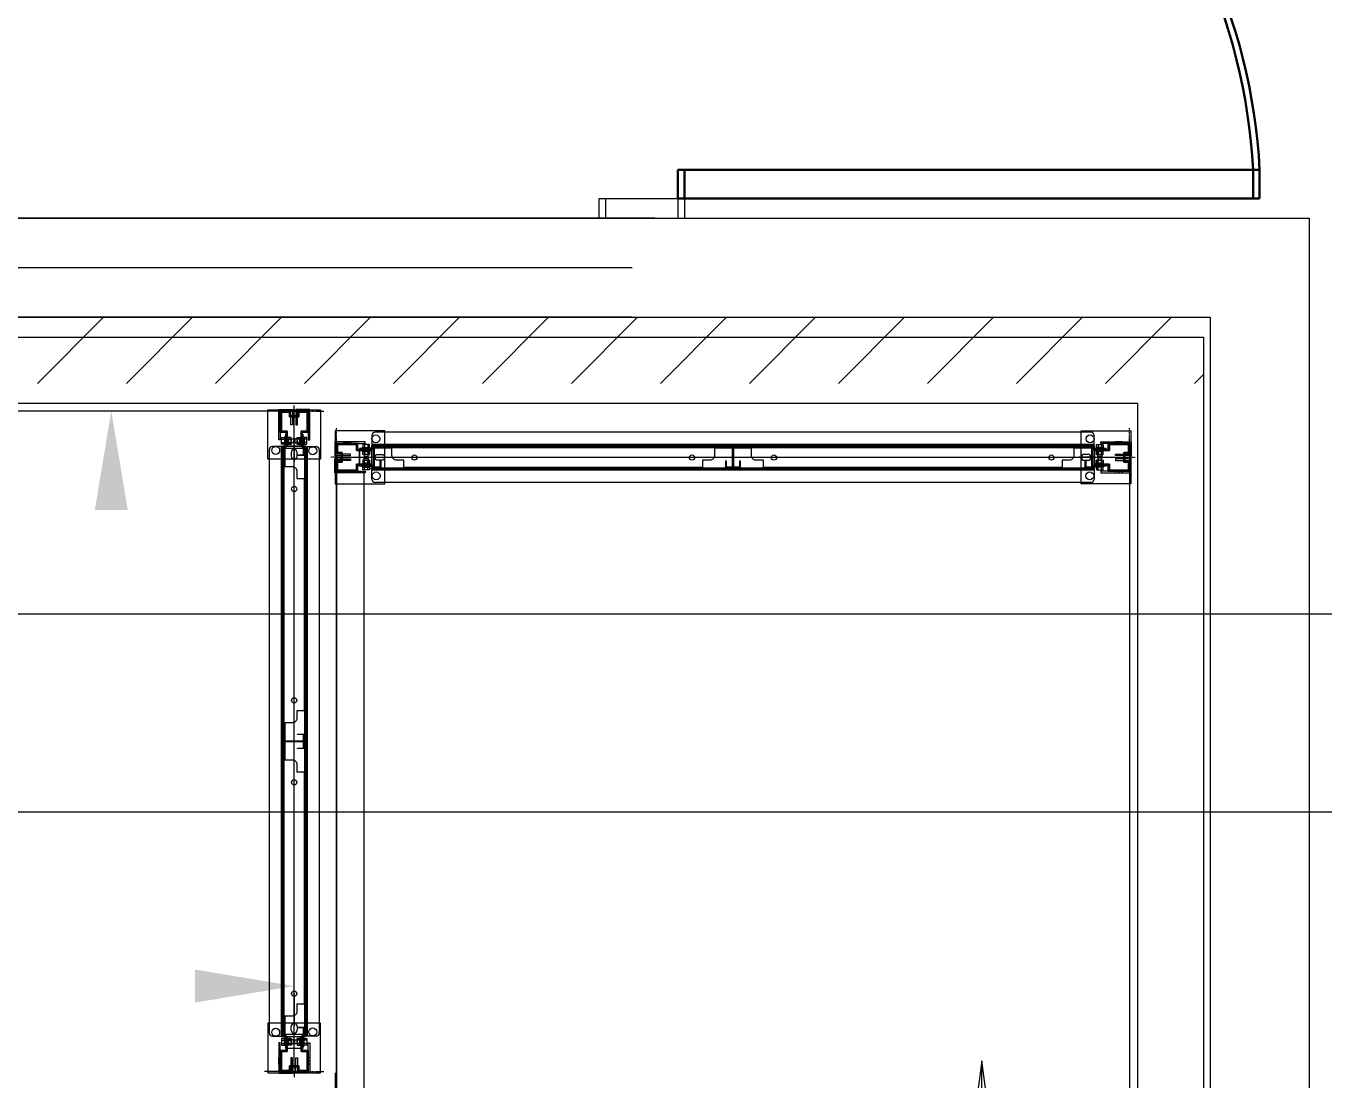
# Model space of a CAD drawing. Header units: millimetres. Extents: x 2191 to 43870, y 1353 to 35626.
# Drawn here: x 36480 to 38445, y 3671 to 5267 of the extents above; entities that cross this region are included whole.
import ezdxf

# ---------------------------------------------------------------- set-up
doc = ezdxf.new("R2010")
doc.units = ezdxf.units.MM
doc.linetypes.add('CENTER', pattern=[2, 1.25, -0.25, 0.25, -0.25])
doc.linetypes.add('HIDDEN', pattern=[0.375, 0.25, -0.125])
for name, color, linetype in [('01-中心柱CEN', 1, 'CENTER'), ('01-墨線', 4, 'Continuous'), ('01-標註', 252, 'Continuous'), ('01-特殊橫樑', 6, 'Continuous'), ('02-虛線', 2, 'HIDDEN'), ('03-掛片', 12, 'Continuous'), ('05-M40', 3, 'Continuous'), ('05-柱基板', 3, 'Continuous'), ('09-M6', 7, 'Continuous'), ('12-動線', 6, 'Continuous'), ('445黃封板', 30, 'Continuous'), ('543黃封板', 40, 'Continuous'), ('archi', 8, 'Continuous'), ('DOOR', 5, 'Continuous'), ('HATCH', 5, 'Continuous'), ('OPEN', 4, 'Continuous'), ('側補', 30, 'Continuous'), ('底U槽', 7, 'Continuous'), ('文字', 7, 'Continuous'), ('標的物', 1, 'Continuous'), ('標示', 3, 'Continuous')]:
    doc.layers.add(name, color=color, linetype=linetype)

# ---------------------------------------------------------------- blocks, each defined once
blk = doc.blocks.new('上中橫補-R1200-俯視')
for p, q in [((0, -12), (0, 12)), ((0, 12), (0, -12))]:
    blk.add_line(p, q)
at = {"layer": '02-虛線', "ltscale": 4}
for p, q in [((1111.5, 19.5), (18.5, 19.5)), ((1111.5, -19.5), (18.5, -19.5))]:
    blk.add_line(p, q, dxfattribs=at)
at = {"layer": '側補'}
for p, q in [((18.5, 33), (18.5, 13.2)), ((1106.5, 38), (23.5, 38)), ((1111.5, 13.2), (1111.5, 33)), ((18.5, 13.2), (0, 13.2)), ((0, 13.2), (0, 12)), ((18.5, 13.2), (0, 13.2)), ((0, 13.2), (0, 12)), ((0, 12), (19.7, 12)), ((0, 12), (19.7, 12)), ((18.5, 19.5), (18.5, 13.2)), ((19.7, 12), (19.7, 18.3)), ((19.7, 18.3), (1110.3, 18.3)), ((19.7, 12), (19.7, 18.3)), ((19.7, 18.3), (1110.3, 18.3)), ((1110.3, 18), (1110.3, 12)), ((1110.3, 18), (1110.3, 12)), ((1110.3, 12), (1130, 12)), ((1110.3, 12), (1130, 12)), ((1111.5, 13.2), (1111.5, 19.2)), ((1130, 13.2), (1111.5, 13.2)), ((1130, 13.2), (1111.5, 13.2)), ((1130, 12), (1130, 13.2)), ((1130, 12), (1130, 13.2)), ((0, -13.2), (0, -12)), ((0, -12), (19.7, -12)), ((0, -13.2), (0, -12)), ((0, -12), (19.7, -12)), ((18.5, -13.2), (0, -13.2)), ((18.5, -13.2), (0, -13.2)), ((18.5, -19.5), (18.5, -13.2)), ((18.5, -33), (18.5, -13.2)), ((19.7, -12), (19.7, -18.3)), ((19.7, -12), (19.7, -18.3)), ((19.7, -18.3), (1110.3, -18.3)), ((19.7, -18.3), (1110.3, -18.3)), ((1110.3, -18), (1110.3, -12)), ((1110.3, -12), (1130, -12)), ((1110.3, -18), (1110.3, -12)), ((1110.3, -12), (1130, -12)), ((1130, -13.2), (1111.5, -13.2)), ((1111.5, -13.2), (1111.5, -19.2)), ((1130, -13.2), (1111.5, -13.2)), ((1111.5, -13.2), (1111.5, -33)), ((1130, -12), (1130, -13.2)), ((1130, -12), (1130, -13.2)), ((1106.5, -38), (23.5, -38))]:
    blk.add_line(p, q, dxfattribs=at)
at = {"layer": '側補', "lineweight": -3}
for p, q in [((1123.5, 13.2), (1116.5, 13.2)), ((1116.5, 13.2), (1116.5, 12)), ((1120, 13.2), (1116.5, 13.2)), ((1116.5, 13.2), (1116.5, 12)), ((1116.5, 12), (1123.5, 12)), ((1116.5, 12), (1120, 12)), ((1120, 12), (1120, 13.2)), ((1123.5, 12), (1123.5, 13.2)), ((1116.5, -13.2), (1116.5, -12)), ((1116.5, -12), (1123.5, -12)), ((1116.5, -13.2), (1116.5, -12)), ((1116.5, -12), (1120, -12)), ((1123.5, -13.2), (1116.5, -13.2)), ((1120, -13.2), (1116.5, -13.2)), ((1120, -12), (1120, -13.2)), ((1123.5, -12), (1123.5, -13.2))]:
    blk.add_line(p, q, dxfattribs=at)
for points in [[(6.5, 13.2), (13.5, 13.2), (13.5, 12), (6.5, 12)], [(10, 13.2), (13.5, 13.2), (13.5, 12), (10, 12)], [(6.5, -13.2), (13.5, -13.2), (13.5, -12), (6.5, -12)], [(10, -13.2), (13.5, -13.2), (13.5, -12), (10, -12)]]:
    blk.add_lwpolyline(points, close=True, dxfattribs=at)
at = {"layer": '側補'}
for centre, start, end in [((23.5, 33), 90, 180), ((1106.5, 33), 0, 90), ((23.5, -33), 180, 270), ((1106.5, -33), 270, 0)]:
    blk.add_arc(centre, 5, start, end, dxfattribs=at)
blk = doc.blocks.new('側面-底U槽-L1200適用-俯視')
at = {"layer": '底U槽'}
for points in [[(0, 17.5), (0, 15.9), (1094, 15.9), (1094, 17.5)], [(0, 17.5), (0, -17.5), (1094, -17.5), (1094, 17.5)], [(0, -17.5), (0, -15.9), (1094, -15.9), (1094, -17.5)]]:
    blk.add_lwpolyline(points, close=True, dxfattribs=at)
for points in [[(9.5, 4.5), (15.5, 4.5, -0.414214), (20, 0), (20, 0, -0.414214), (15.5, -4.5), (9.5, -4.5, -0.414214), (5, 0), (5, 0, -0.414214)], [(1084.5, 4.5), (1078.5, 4.5, 0.414214), (1074, 0), (1074, 0, 0.414214), (1078.5, -4.5), (1084.5, -4.5, 0.414214), (1089, 0), (1089, 0, 0.414214)]]:
    blk.add_lwpolyline(points, format="xyb", close=True, dxfattribs=at)
blk = doc.blocks.new('544-黃封版-俯視')
at = {"layer": '543黃封板'}
blk.add_lwpolyline([(0, 14.2), (0, 15), (544, 15), (544, -15), (533, -15), (533, -5), (533.8, -5), (533.8, -14.2), (543.2, -14.2), (543.2, 14.2), (516, 14.2), (516, 3, -0.414214), (509, -4), (498, -4), (498, -15), (46, -15), (46, -4), (35, -4, -0.414214), (28, 3), (28, 14.2), (0.8, 14.2), (0.8, -14.2), (10.2, -14.2), (10.2, -5), (11, -5), (11, -15), (0, -15), (0, 15), (0.8, 15)], format="xyb", dxfattribs=at)
for centre in [(62, 0), (482, 0)]:
    blk.add_circle(centre, 4, dxfattribs=at)
blk = doc.blocks.new('側封-1200P-俯視-黃烤漆')
for p in [(0, 0), (544, 0)]:
    blk.add_blockref('544-黃封版-俯視', p)
blk = doc.blocks.new('上中橫補-R1000-俯視')
blk.add_line((0, -12), (0, 12))
at = {"layer": '02-虛線', "ltscale": 4}
for p, q in [((911.5, 19.5), (18.5, 19.5)), ((911.5, -19.5), (18.5, -19.5))]:
    blk.add_line(p, q, dxfattribs=at)
at = {"layer": '側補'}
for p, q in [((18.5, 33), (18.5, 13.2)), ((906.5, 38), (23.5, 38)), ((911.5, 13.2), (911.5, 33)), ((18.5, 13.2), (0, 13.2)), ((0, 13.2), (0, 12)), ((18.5, 13.2), (0, 13.2)), ((0, 13.2), (0, 12)), ((0, 12), (19.7, 12)), ((0, 12), (19.7, 12)), ((18.5, 19.5), (18.5, 13.2)), ((19.7, 12), (19.7, 18.3)), ((19.7, 18.3), (910.3, 18.3)), ((19.7, 12), (19.7, 18.3)), ((19.7, 18.3), (910.3, 18.3)), ((910.3, 18), (910.3, 12)), ((910.3, 18), (910.3, 12)), ((910.3, 12), (930, 12)), ((910.3, 12), (930, 12)), ((911.5, 13.2), (911.5, 19.2)), ((930, 13.2), (911.5, 13.2)), ((930, 13.2), (911.5, 13.2)), ((930, 12), (930, 13.2)), ((930, 12), (930, 13.2)), ((0, -13.2), (0, -12)), ((0, -12), (19.7, -12)), ((0, -13.2), (0, -12)), ((0, -12), (19.7, -12)), ((18.5, -13.2), (0, -13.2)), ((18.5, -13.2), (0, -13.2)), ((18.5, -19.5), (18.5, -13.2)), ((18.5, -33), (18.5, -13.2)), ((19.7, -12), (19.7, -18.3)), ((19.7, -12), (19.7, -18.3)), ((19.7, -18.3), (910.3, -18.3)), ((19.7, -18.3), (910.3, -18.3)), ((910.3, -18), (910.3, -12)), ((910.3, -12), (930, -12)), ((910.3, -18), (910.3, -12)), ((910.3, -12), (930, -12)), ((930, -13.2), (911.5, -13.2)), ((911.5, -13.2), (911.5, -19.2)), ((930, -13.2), (911.5, -13.2)), ((911.5, -13.2), (911.5, -33)), ((930, -12), (930, -13.2)), ((930, -12), (930, -13.2)), ((906.5, -38), (23.5, -38))]:
    blk.add_line(p, q, dxfattribs=at)
at = {"layer": '側補', "lineweight": -3}
for p, q in [((923.5, 13.2), (916.5, 13.2)), ((916.5, 13.2), (916.5, 12)), ((920, 13.2), (916.5, 13.2)), ((916.5, 13.2), (916.5, 12)), ((916.5, 12), (923.5, 12)), ((916.5, 12), (920, 12)), ((920, 12), (920, 13.2)), ((923.5, 12), (923.5, 13.2)), ((916.5, -13.2), (916.5, -12)), ((916.5, -12), (923.5, -12)), ((916.5, -13.2), (916.5, -12)), ((916.5, -12), (920, -12)), ((923.5, -13.2), (916.5, -13.2)), ((920, -13.2), (916.5, -13.2)), ((920, -12), (920, -13.2)), ((923.5, -12), (923.5, -13.2))]:
    blk.add_line(p, q, dxfattribs=at)
for points in [[(6.5, 13.2), (13.5, 13.2), (13.5, 12), (6.5, 12)], [(10, 13.2), (13.5, 13.2), (13.5, 12), (10, 12)], [(6.5, -13.2), (13.5, -13.2), (13.5, -12), (6.5, -12)], [(10, -13.2), (13.5, -13.2), (13.5, -12), (10, -12)]]:
    blk.add_lwpolyline(points, close=True, dxfattribs=at)
at = {"layer": '側補'}
for centre, start, end in [((23.5, 33), 90, 180), ((906.5, 33), 0, 90), ((23.5, -33), 180, 270), ((906.5, -33), 270, 0)]:
    blk.add_arc(centre, 5, start, end, dxfattribs=at)
blk = doc.blocks.new('側面-底U槽-L1000適用-俯視')
at = {"layer": '底U槽'}
for p, q in [((-15.9, 894), (-17.5, 894)), ((-17.5, 894), (-17.5, 0)), ((17.5, 894), (-17.5, 894)), ((-17.5, 894), (-17.5, 0)), ((-15.9, 0), (-15.9, 894)), ((-4.5, 884.5), (-4.5, 878.5)), ((0, 889), (0, 889)), ((4.5, 878.5), (4.5, 884.5)), ((15.9, 0), (15.9, 894)), ((15.9, 894), (17.5, 894)), ((17.5, 894), (17.5, 0)), ((17.5, 0), (17.5, 894)), ((0, 874), (0, 874)), ((0, 20), (0, 20)), ((-17.5, 0), (-15.9, 0)), ((-17.5, 0), (17.5, 0)), ((-4.5, 9.5), (-4.5, 15.5)), ((0, 5), (0, 5)), ((4.5, 15.5), (4.5, 9.5)), ((17.5, 0), (15.9, 0))]:
    blk.add_line(p, q, dxfattribs=at)
for centre, start, end in [((0, 884.5), 90, 180), ((0, 884.5), 0, 90), ((0, 878.5), 180, 270), ((0, 878.5), 270, 0), ((0, 15.5), 90, 180), ((0, 15.5), 0, 90), ((0, 9.5), 180, 270), ((0, 9.5), 270, 0)]:
    blk.add_arc(centre, 4.5, start, end, dxfattribs=at)
blk = doc.blocks.new('444-黃封版-俯視')
at = {"layer": '445黃封板'}
blk.add_lwpolyline([(0, 14.2), (0, 15), (444, 15), (444, -15), (433, -15), (433, -5), (433.8, -5), (433.8, -14.2), (443.2, -14.2), (443.2, 14.2), (416, 14.2), (416, 3, -0.414214), (409, -4), (398, -4), (398, -15), (46, -15), (46, -4), (35, -4, -0.414214), (28, 3), (28, 14.2), (0.8, 14.2), (0.8, -14.2), (10.2, -14.2), (10.2, -5), (11, -5), (11, -15), (0, -15), (0, 15), (0.8, 15)], format="xyb", dxfattribs=at)
for centre in [(62, 0), (382, 0)]:
    blk.add_circle(centre, 4, dxfattribs=at)
blk = doc.blocks.new('側封-1000P-俯視')
for p in [(0, 0), (444, 0)]:
    blk.add_blockref('444-黃封版-俯視', p)

msp = doc.modelspace()

# ---------------------------------------------------------------- linework, layer by layer
at = {"lineweight": 50, "extrusion": (1.22461e-16, 1.12662e-24, -1)}
for p, q in [((37466.92962, 5049.05532, 3000), (38337.17755, 5049.05533, 3000)), ((37466.92962, 5005.54293, 3000), (37466.92962, 5049.05532, 3000)), ((37476.92962, 5049.05532, 3000), (38347.17755, 5049.05533, 3000)), ((37476.92962, 5005.54293, 3000), (37476.92962, 5049.05532, 3000)), ((38337.17755, 5049.05533, 3000), (38337.17755, 5005.54293, 3000)), ((38347.17755, 5049.05533, 3000), (38347.17755, 5005.54293, 3000)), ((38337.17755, 5005.54293, 3000), (37466.92962, 5005.54293, 3000)), ((38347.17755, 5005.54293, 3000), (37476.92962, 5005.54293, 3000))]:
    msp.add_line(p, q, dxfattribs=at)
for p, q in [((15441.38937, 4378.69297), (39363.6462, 4376.69297)), ((15441.38937, 4078.69297), (39663.6462, 4076.69297))]:
    msp.add_line(p, q)
at = {"color": 0, "lineweight": 50, "extrusion": (1.22461e-16, 1.12662e-24, -1)}
for centre in [(-37466.13972, 5003.56639, -3000), (-37476.13972, 5003.56639, -3000)]:
    msp.add_arc(centre, 872.22483, 90.05188721, 177.01051031, dxfattribs=at)
at = {"layer": '01-中心柱CEN'}
for p, q in [((36865.17754, 4683.79086, 3000), (36841.38937, 4683.79086, 3000)), ((36880.67754, 4683.79086, 3000), (36891.67754, 4683.79086, 3000)), ((36886.17754, 4683.79086, 3000), (36886.17754, 4692.33288, 3000)), ((36907.17754, 4683.79086, 3000), (36930.96572, 4683.79086, 3000)), ((36950.17754, 4634.79086, 3000), (36950.17754, 4658.57904, 3000)), ((38150.17754, 4634.79086, 3000), (38150.17754, 4658.57904, 3000)), ((36875.77754, 4630.79086, 3000), (36896.57754, 4630.79086, 3000)), ((36886.17754, 4630.79086, 3000), (36886.17754, 4607.0495, 3000)), ((36950.17754, 4619.29086, 3000), (36950.17754, 4608.29086, 3000)), ((37003.17754, 4624.19086, 3000), (37003.17754, 4603.39086, 3000)), ((38097.17754, 4624.19086, 3000), (38097.17754, 4603.39086, 3000)), ((38150.17754, 4619.29086, 3000), (38150.17754, 4608.29086, 3000)), ((36950.17754, 4613.79086, 3000), (36941.63552, 4613.79086, 3000)), ((37003.17754, 4613.79086, 3000), (37026.91891, 4613.79086, 3000)), ((38097.17754, 4613.79086, 3000), (38073.43618, 4613.79086, 3000)), ((38150.17754, 4613.79086, 3000), (38158.71956, 4613.79086, 3000)), ((36950.17754, 4592.79086, 3000), (36950.17754, 4569.00268, 3000)), ((38150.17754, 4592.79086, 3000), (38150.17754, 4569.00268, 3000)), ((36886.17754, 3736.79086, 3000), (36886.17754, 3760.53222, 3000)), ((36875.77754, 3736.79086, 3000), (36896.57754, 3736.79086, 3000)), ((36865.17754, 3683.79086, 3000), (36841.38937, 3683.79086, 3000)), ((36880.67754, 3683.79086, 3000), (36891.67754, 3683.79086, 3000)), ((36886.17754, 3683.79086, 3000), (36886.17754, 3675.24884, 3000)), ((36907.17754, 3683.79086, 3000), (36930.96572, 3683.79086, 3000))]:
    msp.add_line(p, q, dxfattribs=at)
at = {"layer": '01-墨線'}
msp.add_line((36948.17754, 3681.79086, 3000), (36948.17754, 1352.8079, 3000), dxfattribs=at)
at = {"layer": '01-標註'}
for p, q in [((36728.95201, 4683.79086, 3000), (36549.33712, 4683.79086, 3000)), ((36886.17754, 3802.06048, 3000), (36886.17754, 3753.21781, 3000))]:
    msp.add_line(p, q, dxfattribs=at)
at = {"layer": '01-標註', "lineweight": 50}
for points in [[(36584.33712, 4533.79086, 3000), (36634.33712, 4533.79086, 3000), (36609.33712, 4683.79086, 3000)], [(36736.17754, 3838.21781, 3000), (36736.17754, 3788.21781, 3000), (36886.17754, 3813.21781, 3000)]]:
    msp.add_solid(points, dxfattribs=at)
at = {"layer": '01-特殊橫樑'}
for p, q in [((36992.17754, 4590.29086, 3000), (36950.17754, 4590.29086, 3000)), ((36950.17754, 4590.29086, 3000), (36950.17754, 3645.29086, 3000)), ((36992.17754, 3645.29086, 3000), (36992.17754, 4590.29086, 3000))]:
    msp.add_line(p, q, dxfattribs=at)
at = {"layer": '03-掛片'}
for p, q in [((36865.17754, 4672.76892, 3000), (36862.67754, 4672.76892, 3000)), ((36865.17754, 4667.79086, 3000), (36862.67754, 4667.79086, 3000)), ((36865.17754, 4662.81281, 3000), (36862.67754, 4662.81281, 3000)), ((36907.17754, 4672.76892, 3000), (36909.67754, 4672.76892, 3000)), ((36907.17754, 4667.79086, 3000), (36909.67754, 4667.79086, 3000)), ((36907.17754, 4662.81281, 3000), (36909.67754, 4662.81281, 3000)), ((36961.19949, 4634.79086, 3000), (36961.19949, 4637.29086, 3000)), ((36966.17754, 4634.79086, 3000), (36966.17754, 4637.29086, 3000)), ((36971.1556, 4634.79086, 3000), (36971.1556, 4637.29086, 3000)), ((38129.19949, 4634.79086, 3000), (38129.19949, 4637.29086, 3000)), ((38134.17754, 4634.79086, 3000), (38134.17754, 4637.29086, 3000)), ((38139.1556, 4634.79086, 3000), (38139.1556, 4637.29086, 3000)), ((36961.19949, 4592.79086, 3000), (36961.19949, 4590.29086, 3000)), ((36966.17754, 4592.79086, 3000), (36966.17754, 4590.29086, 3000)), ((36971.1556, 4592.79086, 3000), (36971.1556, 4590.29086, 3000)), ((38129.19949, 4592.79086, 3000), (38129.19949, 4590.29086, 3000)), ((38134.17754, 4592.79086, 3000), (38134.17754, 4590.29086, 3000)), ((38139.1556, 4592.79086, 3000), (38139.1556, 4590.29086, 3000)), ((36865.17754, 3704.76892, 3000), (36862.67754, 3704.76892, 3000)), ((36865.17754, 3699.79086, 3000), (36862.67754, 3699.79086, 3000)), ((36865.17754, 3694.81281, 3000), (36862.67754, 3694.81281, 3000)), ((36907.17754, 3704.76892, 3000), (36909.67754, 3704.76892, 3000)), ((36907.17754, 3699.79086, 3000), (36909.67754, 3699.79086, 3000)), ((36907.17754, 3694.81281, 3000), (36909.67754, 3694.81281, 3000))]:
    msp.add_line(p, q, dxfattribs=at)
at = {"layer": '03-掛片', "elevation": 3000}
for points in [[(36881.17754, 4686.29086), (36883.67754, 4686.29086), (36883.67754, 4662.79086), (36881.17754, 4662.79086), (36881.17754, 4683.79086), (36865.17754, 4683.79086), (36865.17754, 4640.29086), (36862.67754, 4640.29086), (36862.67754, 4686.29086), (36882.17754, 4686.29086)], [(36891.17754, 4686.29086), (36888.67754, 4686.29086), (36888.67754, 4662.79086), (36891.17754, 4662.79086), (36891.17754, 4683.79086), (36907.17754, 4683.79086), (36907.17754, 4640.29086), (36909.67754, 4640.29086), (36909.67754, 4686.29086), (36890.17754, 4686.29086)], [(36947.67754, 4618.79086), (36947.67754, 4616.29086), (36971.17754, 4616.29086), (36971.17754, 4618.79086), (36950.17754, 4618.79086), (36950.17754, 4634.79086), (36993.67754, 4634.79086), (36993.67754, 4637.29086), (36947.67754, 4637.29086), (36947.67754, 4617.79086)], [(38152.67754, 4618.79086), (38152.67754, 4616.29086), (38129.17754, 4616.29086), (38129.17754, 4618.79086), (38150.17754, 4618.79086), (38150.17754, 4634.79086), (38106.67754, 4634.79086), (38106.67754, 4637.29086), (38152.67754, 4637.29086), (38152.67754, 4617.79086)], [(36947.67754, 4608.79086), (36947.67754, 4611.29086), (36971.17754, 4611.29086), (36971.17754, 4608.79086), (36950.17754, 4608.79086), (36950.17754, 4592.79086), (36993.67754, 4592.79086), (36993.67754, 4590.29086), (36947.67754, 4590.29086), (36947.67754, 4609.79086)], [(38152.67754, 4608.79086), (38152.67754, 4611.29086), (38129.17754, 4611.29086), (38129.17754, 4608.79086), (38150.17754, 4608.79086), (38150.17754, 4592.79086), (38106.67754, 4592.79086), (38106.67754, 4590.29086), (38152.67754, 4590.29086), (38152.67754, 4609.79086)], [(36881.17754, 3681.29086), (36883.67754, 3681.29086), (36883.67754, 3704.79086), (36881.17754, 3704.79086), (36881.17754, 3683.79086), (36865.17754, 3683.79086), (36865.17754, 3727.29086), (36862.67754, 3727.29086), (36862.67754, 3681.29086), (36882.17754, 3681.29086)], [(36891.17754, 3681.29086), (36888.67754, 3681.29086), (36888.67754, 3704.79086), (36891.17754, 3704.79086), (36891.17754, 3683.79086), (36907.17754, 3683.79086), (36907.17754, 3727.29086), (36909.67754, 3727.29086), (36909.67754, 3681.29086), (36890.17754, 3681.29086)]]:
    msp.add_lwpolyline(points, dxfattribs=at)
at = {"layer": '03-掛片', "lineweight": -3, "elevation": 3000}
for points in [[(36862.67754, 4672.76892), (36862.67754, 4662.81281), (36865.17754, 4662.81281), (36865.17754, 4672.76892)], [(36862.67754, 4667.79086), (36862.67754, 4662.81281), (36865.17754, 4662.81281), (36865.17754, 4667.79086)], [(36907.17754, 4672.76892), (36907.17754, 4662.81281), (36909.67754, 4662.81281), (36909.67754, 4672.76892)], [(36907.17754, 4667.79086), (36907.17754, 4662.81281), (36909.67754, 4662.81281), (36909.67754, 4667.79086)], [(36961.19949, 4637.29086), (36971.1556, 4637.29086), (36971.1556, 4634.79086), (36961.19949, 4634.79086)], [(36966.17754, 4637.29086), (36971.1556, 4637.29086), (36971.1556, 4634.79086), (36966.17754, 4634.79086)], [(38139.1556, 4637.29086), (38129.19949, 4637.29086), (38129.19949, 4634.79086), (38139.1556, 4634.79086)], [(38134.17754, 4637.29086), (38129.19949, 4637.29086), (38129.19949, 4634.79086), (38134.17754, 4634.79086)], [(36961.19949, 4592.79086), (36971.1556, 4592.79086), (36971.1556, 4590.29086), (36961.19949, 4590.29086)], [(36966.17754, 4592.79086), (36971.1556, 4592.79086), (36971.1556, 4590.29086), (36966.17754, 4590.29086)], [(38134.17754, 4592.79086), (38129.19949, 4592.79086), (38129.19949, 4590.29086), (38134.17754, 4590.29086)], [(38139.1556, 4592.79086), (38129.19949, 4592.79086), (38129.19949, 4590.29086), (38139.1556, 4590.29086)], [(36862.67754, 3694.81281), (36862.67754, 3704.76892), (36865.17754, 3704.76892), (36865.17754, 3694.81281)], [(36862.67754, 3699.79086), (36862.67754, 3704.76892), (36865.17754, 3704.76892), (36865.17754, 3699.79086)], [(36907.17754, 3699.79086), (36907.17754, 3704.76892), (36909.67754, 3704.76892), (36909.67754, 3699.79086)], [(36907.17754, 3694.81281), (36907.17754, 3704.76892), (36909.67754, 3704.76892), (36909.67754, 3694.81281)]]:
    msp.add_lwpolyline(points, close=True, dxfattribs=at)
at = {"layer": '05-M40'}
for p, q in [((36891.67754, 4676.79086, 3000), (36891.67754, 4675.19086, 3000)), ((36866.77754, 4671.04086, 3000), (36865.17754, 4671.04086, 3000)), ((36866.77754, 4667.79086, 3000), (36865.17754, 4667.79086, 3000)), ((36866.77754, 4664.54086, 3000), (36865.17754, 4664.54086, 3000)), ((36874.17754, 4642.29088, 3000), (36875.77754, 4642.29088, 3000)), ((36874.17754, 4638.79088, 3000), (36875.77754, 4638.79088, 3000)), ((36896.57754, 4642.29088, 3000), (36898.17754, 4642.29088, 3000)), ((36896.57754, 4638.79088, 3000), (36898.17754, 4638.79088, 3000)), ((36874.17754, 4635.29088, 3000), (36875.77754, 4635.29088, 3000)), ((36896.57754, 4635.29088, 3000), (36898.17754, 4635.29088, 3000)), ((36962.92754, 4633.19086, 3000), (36962.92754, 4634.79086, 3000)), ((36966.17754, 4633.19086, 3000), (36966.17754, 4634.79086, 3000)), ((36969.42754, 4633.19086, 3000), (36969.42754, 4634.79086, 3000)), ((36991.67752, 4625.79086, 3000), (36991.67752, 4624.19086, 3000)), ((36995.17752, 4625.79086, 3000), (36995.17752, 4624.19086, 3000)), ((36998.67752, 4625.79086, 3000), (36998.67752, 4624.19086, 3000)), ((38101.67756, 4625.79086, 3000), (38101.67756, 4624.19086, 3000)), ((38105.17756, 4625.79086, 3000), (38105.17756, 4624.19086, 3000)), ((38108.67756, 4625.79086, 3000), (38108.67756, 4624.19086, 3000)), ((38130.92754, 4633.19086, 3000), (38130.92754, 4634.79086, 3000)), ((38134.17754, 4633.19086, 3000), (38134.17754, 4634.79086, 3000)), ((38137.42754, 4633.19086, 3000), (38137.42754, 4634.79086, 3000)), ((36957.17754, 4608.29086, 3000), (36958.77754, 4608.29086, 3000)), ((36991.67752, 4603.39086, 3000), (36991.67752, 4601.79086, 3000)), ((36995.17752, 4603.39086, 3000), (36995.17752, 4601.79086, 3000)), ((36998.67752, 4603.39086, 3000), (36998.67752, 4601.79086, 3000)), ((38101.67756, 4603.39086, 3000), (38101.67756, 4601.79086, 3000)), ((38105.17756, 4603.39086, 3000), (38105.17756, 4601.79086, 3000)), ((38108.67756, 4603.39086, 3000), (38108.67756, 4601.79086, 3000)), ((38143.17754, 4608.29086, 3000), (38141.57754, 4608.29086, 3000)), ((36874.17754, 3732.29084, 3000), (36875.77754, 3732.29084, 3000)), ((36874.17754, 3728.79084, 3000), (36875.77754, 3728.79084, 3000)), ((36874.17754, 3725.29084, 3000), (36875.77754, 3725.29084, 3000)), ((36896.57754, 3732.29084, 3000), (36898.17754, 3732.29084, 3000)), ((36896.57754, 3728.79084, 3000), (36898.17754, 3728.79084, 3000)), ((36896.57754, 3725.29084, 3000), (36898.17754, 3725.29084, 3000)), ((36866.77754, 3703.04086, 3000), (36865.17754, 3703.04086, 3000)), ((36866.77754, 3699.79086, 3000), (36865.17754, 3699.79086, 3000)), ((36866.77754, 3696.54086, 3000), (36865.17754, 3696.54086, 3000)), ((36891.67754, 3690.79086, 3000), (36891.67754, 3692.39086, 3000))]:
    msp.add_line(p, q, dxfattribs=at)
at = {"layer": '05-M40', "elevation": 3000}
for points in [[(36874.17754, 4653.39086), (36875.77754, 4653.39086), (36875.77754, 4630.79086), (36874.17754, 4630.79086), (36874.17754, 4651.79086), (36865.17754, 4651.79086), (36865.17754, 4683.79086), (36880.67754, 4683.79086), (36880.67754, 4676.79086), (36891.67754, 4676.79086), (36891.67754, 4683.79086), (36907.17754, 4683.79086), (36907.17754, 4651.79086), (36898.17754, 4651.79086), (36898.17754, 4630.79086), (36896.57754, 4630.79086), (36896.57754, 4653.39086), (36905.57754, 4653.39086), (36905.57754, 4682.19086), (36893.27754, 4682.19086), (36893.27754, 4675.19086), (36879.07754, 4675.19086), (36879.07754, 4682.19086), (36866.77754, 4682.19086), (36866.77754, 4653.39086), (36875.77754, 4653.39086), (36875.77754, 4651.79086)], [(36898.17754, 4653.39086), (36896.57754, 4653.39086), (36896.57754, 4630.79086), (36898.17754, 4630.79086), (36898.17754, 4651.79086), (36907.17754, 4651.79086), (36907.17754, 4683.79086), (36891.67754, 4683.79086), (36891.67754, 4676.79086), (36880.67754, 4676.79086), (36880.67754, 4683.79086), (36865.17754, 4683.79086), (36865.17754, 4651.79086), (36874.17754, 4651.79086), (36874.17754, 4630.79086), (36875.77754, 4630.79086), (36875.77754, 4653.39086), (36866.77754, 4653.39086), (36866.77754, 4682.19086), (36879.07754, 4682.19086), (36879.07754, 4675.19086), (36893.27754, 4675.19086), (36893.27754, 4682.19086), (36905.57754, 4682.19086), (36905.57754, 4653.39086), (36896.57754, 4653.39086), (36896.57754, 4651.79086)], [(36980.57754, 4625.79086), (36980.57754, 4624.19086), (37003.17754, 4624.19086), (37003.17754, 4625.79086), (36982.17754, 4625.79086), (36982.17754, 4634.79086), (36950.17754, 4634.79086), (36950.17754, 4619.29086), (36957.17754, 4619.29086), (36957.17754, 4608.29086), (36950.17754, 4608.29086), (36950.17754, 4592.79086), (36982.17754, 4592.79086), (36982.17754, 4601.79086), (37003.17754, 4601.79086), (37003.17754, 4603.39086), (36980.57754, 4603.39086), (36980.57754, 4594.39086), (36951.77754, 4594.39086), (36951.77754, 4606.69086), (36958.77754, 4606.69086), (36958.77754, 4620.89086), (36951.77754, 4620.89086), (36951.77754, 4633.19086), (36980.57754, 4633.19086), (36980.57754, 4624.19086), (36982.17754, 4624.19086)], [(36980.57754, 4601.79086), (36980.57754, 4603.39086), (37003.17754, 4603.39086), (37003.17754, 4601.79086), (36982.17754, 4601.79086), (36982.17754, 4592.79086), (36950.17754, 4592.79086), (36950.17754, 4608.29086), (36957.17754, 4608.29086), (36957.17754, 4619.29086), (36950.17754, 4619.29086), (36950.17754, 4634.79086), (36982.17754, 4634.79086), (36982.17754, 4625.79086), (37003.17754, 4625.79086), (37003.17754, 4624.19086), (36980.57754, 4624.19086), (36980.57754, 4633.19086), (36951.77754, 4633.19086), (36951.77754, 4620.89086), (36958.77754, 4620.89086), (36958.77754, 4606.69086), (36951.77754, 4606.69086), (36951.77754, 4594.39086), (36980.57754, 4594.39086), (36980.57754, 4603.39086), (36982.17754, 4603.39086)], [(38119.77754, 4625.79086), (38119.77754, 4624.19086), (38097.17754, 4624.19086), (38097.17754, 4625.79086), (38118.17754, 4625.79086), (38118.17754, 4634.79086), (38150.17754, 4634.79086), (38150.17754, 4619.29086), (38143.17754, 4619.29086), (38143.17754, 4608.29086), (38150.17754, 4608.29086), (38150.17754, 4592.79086), (38118.17754, 4592.79086), (38118.17754, 4601.79086), (38097.17754, 4601.79086), (38097.17754, 4603.39086), (38119.77754, 4603.39086), (38119.77754, 4594.39086), (38148.57754, 4594.39086), (38148.57754, 4606.69086), (38141.57754, 4606.69086), (38141.57754, 4620.89086), (38148.57754, 4620.89086), (38148.57754, 4633.19086), (38119.77754, 4633.19086), (38119.77754, 4624.19086), (38118.17754, 4624.19086)], [(38119.77754, 4601.79086), (38119.77754, 4603.39086), (38097.17754, 4603.39086), (38097.17754, 4601.79086), (38118.17754, 4601.79086), (38118.17754, 4592.79086), (38150.17754, 4592.79086), (38150.17754, 4608.29086), (38143.17754, 4608.29086), (38143.17754, 4619.29086), (38150.17754, 4619.29086), (38150.17754, 4634.79086), (38118.17754, 4634.79086), (38118.17754, 4625.79086), (38097.17754, 4625.79086), (38097.17754, 4624.19086), (38119.77754, 4624.19086), (38119.77754, 4633.19086), (38148.57754, 4633.19086), (38148.57754, 4620.89086), (38141.57754, 4620.89086), (38141.57754, 4606.69086), (38148.57754, 4606.69086), (38148.57754, 4594.39086), (38119.77754, 4594.39086), (38119.77754, 4603.39086), (38118.17754, 4603.39086)], [(36874.17754, 3714.19086), (36875.77754, 3714.19086), (36875.77754, 3736.79086), (36874.17754, 3736.79086), (36874.17754, 3715.79086), (36865.17754, 3715.79086), (36865.17754, 3683.79086), (36880.67754, 3683.79086), (36880.67754, 3690.79086), (36891.67754, 3690.79086), (36891.67754, 3683.79086), (36907.17754, 3683.79086), (36907.17754, 3715.79086), (36898.17754, 3715.79086), (36898.17754, 3736.79086), (36896.57754, 3736.79086), (36896.57754, 3714.19086), (36905.57754, 3714.19086), (36905.57754, 3685.39086), (36893.27754, 3685.39086), (36893.27754, 3692.39086), (36879.07754, 3692.39086), (36879.07754, 3685.39086), (36866.77754, 3685.39086), (36866.77754, 3714.19086), (36875.77754, 3714.19086), (36875.77754, 3715.79086)], [(36898.17754, 3714.19086), (36896.57754, 3714.19086), (36896.57754, 3736.79086), (36898.17754, 3736.79086), (36898.17754, 3715.79086), (36907.17754, 3715.79086), (36907.17754, 3683.79086), (36891.67754, 3683.79086), (36891.67754, 3690.79086), (36880.67754, 3690.79086), (36880.67754, 3683.79086), (36865.17754, 3683.79086), (36865.17754, 3715.79086), (36874.17754, 3715.79086), (36874.17754, 3736.79086), (36875.77754, 3736.79086), (36875.77754, 3714.19086), (36866.77754, 3714.19086), (36866.77754, 3685.39086), (36879.07754, 3685.39086), (36879.07754, 3692.39086), (36893.27754, 3692.39086), (36893.27754, 3685.39086), (36905.57754, 3685.39086), (36905.57754, 3714.19086), (36896.57754, 3714.19086), (36896.57754, 3715.79086)]]:
    msp.add_lwpolyline(points, dxfattribs=at)
at = {"layer": '05-M40', "lineweight": -3, "elevation": 3000}
for points in [[(36891.67754, 4676.79086), (36891.67754, 4675.19086), (36880.67754, 4675.19086), (36880.67754, 4676.79086)], [(36886.17754, 4675.19086), (36891.67754, 4675.19086), (36891.67754, 4676.79086), (36886.17754, 4676.79086)], [(36865.17754, 4671.04086), (36865.17754, 4664.54086), (36866.77754, 4664.54086), (36866.77754, 4671.04086)], [(36865.17754, 4667.79086), (36865.17754, 4664.54086), (36866.77754, 4664.54086), (36866.77754, 4667.79086)], [(36905.57754, 4671.04086), (36905.57754, 4664.54086), (36907.17754, 4664.54086), (36907.17754, 4671.04086)], [(36905.57754, 4667.79086), (36905.57754, 4664.54086), (36907.17754, 4664.54086), (36907.17754, 4667.79086)], [(36874.17754, 4642.29088), (36874.17754, 4635.29088), (36875.77754, 4635.29088), (36875.77754, 4642.29088)], [(36874.17754, 4638.79088), (36874.17754, 4635.29088), (36875.77754, 4635.29088), (36875.77754, 4638.79088)], [(36898.17754, 4642.29088), (36898.17754, 4635.29088), (36896.57754, 4635.29088), (36896.57754, 4642.29088)], [(36898.17754, 4638.79088), (36898.17754, 4635.29088), (36896.57754, 4635.29088), (36896.57754, 4638.79088)], [(36957.17754, 4608.29086), (36958.77754, 4608.29086), (36958.77754, 4619.29086), (36957.17754, 4619.29086)], [(36962.92754, 4634.79086), (36969.42754, 4634.79086), (36969.42754, 4633.19086), (36962.92754, 4633.19086)], [(36966.17754, 4634.79086), (36969.42754, 4634.79086), (36969.42754, 4633.19086), (36966.17754, 4633.19086)], [(36991.67752, 4625.79086), (36998.67752, 4625.79086), (36998.67752, 4624.19086), (36991.67752, 4624.19086)], [(36995.17752, 4625.79086), (36998.67752, 4625.79086), (36998.67752, 4624.19086), (36995.17752, 4624.19086)], [(38108.67756, 4625.79086), (38101.67756, 4625.79086), (38101.67756, 4624.19086), (38108.67756, 4624.19086)], [(38105.17756, 4625.79086), (38101.67756, 4625.79086), (38101.67756, 4624.19086), (38105.17756, 4624.19086)], [(38137.42754, 4634.79086), (38130.92754, 4634.79086), (38130.92754, 4633.19086), (38137.42754, 4633.19086)], [(38134.17754, 4634.79086), (38130.92754, 4634.79086), (38130.92754, 4633.19086), (38134.17754, 4633.19086)], [(38143.17754, 4608.29086), (38141.57754, 4608.29086), (38141.57754, 4619.29086), (38143.17754, 4619.29086)], [(36958.77754, 4613.79086), (36958.77754, 4608.29086), (36957.17754, 4608.29086), (36957.17754, 4613.79086)], [(36991.67752, 4601.79086), (36998.67752, 4601.79086), (36998.67752, 4603.39086), (36991.67752, 4603.39086)], [(36995.17752, 4601.79086), (36998.67752, 4601.79086), (36998.67752, 4603.39086), (36995.17752, 4603.39086)], [(38108.67756, 4601.79086), (38101.67756, 4601.79086), (38101.67756, 4603.39086), (38108.67756, 4603.39086)], [(38105.17756, 4601.79086), (38101.67756, 4601.79086), (38101.67756, 4603.39086), (38105.17756, 4603.39086)], [(38141.57754, 4613.79086), (38141.57754, 4608.29086), (38143.17754, 4608.29086), (38143.17754, 4613.79086)], [(36962.92754, 4594.39086), (36969.42754, 4594.39086), (36969.42754, 4592.79086), (36962.92754, 4592.79086)], [(36966.17754, 4594.39086), (36969.42754, 4594.39086), (36969.42754, 4592.79086), (36966.17754, 4592.79086)], [(38137.42754, 4594.39086), (38130.92754, 4594.39086), (38130.92754, 4592.79086), (38137.42754, 4592.79086)], [(38134.17754, 4594.39086), (38130.92754, 4594.39086), (38130.92754, 4592.79086), (38134.17754, 4592.79086)], [(36874.17754, 3725.29084), (36874.17754, 3732.29084), (36875.77754, 3732.29084), (36875.77754, 3725.29084)], [(36874.17754, 3728.79084), (36874.17754, 3732.29084), (36875.77754, 3732.29084), (36875.77754, 3728.79084)], [(36898.17754, 3725.29084), (36898.17754, 3732.29084), (36896.57754, 3732.29084), (36896.57754, 3725.29084)], [(36898.17754, 3728.79084), (36898.17754, 3732.29084), (36896.57754, 3732.29084), (36896.57754, 3728.79084)], [(36865.17754, 3696.54086), (36865.17754, 3703.04086), (36866.77754, 3703.04086), (36866.77754, 3696.54086)], [(36865.17754, 3699.79086), (36865.17754, 3703.04086), (36866.77754, 3703.04086), (36866.77754, 3699.79086)], [(36905.57754, 3696.54086), (36905.57754, 3703.04086), (36907.17754, 3703.04086), (36907.17754, 3696.54086)], [(36905.57754, 3699.79086), (36905.57754, 3703.04086), (36907.17754, 3703.04086), (36907.17754, 3699.79086)], [(36891.67754, 3690.79086), (36891.67754, 3692.39086), (36880.67754, 3692.39086), (36880.67754, 3690.79086)], [(36886.17754, 3692.39086), (36891.67754, 3692.39086), (36891.67754, 3690.79086), (36886.17754, 3690.79086)]]:
    msp.add_lwpolyline(points, close=True, dxfattribs=at)
at = {"layer": '05-柱基板', "elevation": 3000}
for points in [[(36926.17754, 4610.79086), (36846.17754, 4610.79086), (36846.17754, 4685.79086), (36926.17754, 4685.79086)], [(37023.17754, 4573.79086), (37023.17754, 4653.79086), (36948.17754, 4653.79086), (36948.17754, 4573.79086)], [(38077.17754, 4573.79086), (38077.17754, 4653.79086), (38152.17754, 4653.79086), (38152.17754, 4573.79086)], [(36926.17754, 3756.79086), (36846.17754, 3756.79086), (36846.17754, 3681.79086), (36926.17754, 3681.79086)]]:
    msp.add_lwpolyline(points, close=True, dxfattribs=at)
at = {"layer": '05-柱基板', "lineweight": -3}
for centre in [(37009.67754, 4641.79086, 3000), (38090.67754, 4641.79086, 3000), (36858.17754, 4624.29086, 3000), (36914.17754, 4623.79086, 3000), (37010.17754, 4585.79086, 3000), (38090.17754, 4585.79086, 3000), (36858.17754, 3743.29086, 3000), (36914.17754, 3743.79086, 3000)]:
    msp.add_circle(centre, 6, dxfattribs=at)
at = {"layer": '09-M6'}
for p, q in [((36866.97754, 4641.29086, 3000), (36871.27754, 4641.29086, 3000)), ((36866.97754, 4636.29086, 3000), (36871.27754, 4636.29086, 3000)), ((36905.37754, 4641.29086, 3000), (36901.07754, 4641.29086, 3000)), ((36905.37754, 4636.29086, 3000), (36901.07754, 4636.29086, 3000)), ((36992.67754, 4632.99086, 3000), (36992.67754, 4628.69086, 3000)), ((36997.67754, 4632.99086, 3000), (36997.67754, 4628.69086, 3000)), ((38102.67754, 4632.99086, 3000), (38102.67754, 4628.69086, 3000)), ((38107.67754, 4632.99086, 3000), (38107.67754, 4628.69086, 3000)), ((36992.67754, 4594.59086, 3000), (36992.67754, 4598.89086, 3000)), ((36997.67754, 4594.59086, 3000), (36997.67754, 4598.89086, 3000)), ((38102.67754, 4594.59086, 3000), (38102.67754, 4598.89086, 3000)), ((38107.67754, 4594.59086, 3000), (38107.67754, 4598.89086, 3000)), ((36866.97754, 3731.29086, 3000), (36871.27754, 3731.29086, 3000)), ((36866.97754, 3726.29086, 3000), (36871.27754, 3726.29086, 3000)), ((36905.37754, 3731.29086, 3000), (36901.07754, 3731.29086, 3000)), ((36905.37754, 3726.29086, 3000), (36901.07754, 3726.29086, 3000))]:
    msp.add_line(p, q, dxfattribs=at)
at = {"layer": '09-M6', "elevation": 3000}
for points in [[(36872.97754, 4641.79086), (36884.97754, 4641.79086), (36884.97754, 4635.79086), (36872.97754, 4635.79086), (36872.97754, 4631.79086), (36872.77754, 4631.79086), (36871.27754, 4633.79086), (36866.97754, 4633.79086), (36866.97754, 4643.79086), (36871.27754, 4643.79086), (36872.77754, 4645.79086), (36872.97754, 4645.79086)], [(36871.27754, 4643.79086), (36871.27754, 4633.79086), (36866.97754, 4633.79086), (36866.97754, 4643.79086)], [(36877.47754, 4643.79086), (36875.97754, 4644.79086), (36875.77754, 4644.79086), (36875.77754, 4632.79086), (36875.97754, 4632.79086), (36877.47754, 4633.79086), (36881.77754, 4633.79086), (36881.77754, 4643.79086)], [(36877.47754, 4643.79086), (36877.47754, 4633.79086), (36881.77754, 4633.79086), (36881.77754, 4643.79086)], [(36881.77754, 4643.79086), (36877.47754, 4643.79086), (36877.47754, 4636.29086), (36881.77754, 4636.29086)], [(36881.77754, 4633.79086), (36877.47754, 4633.79086), (36877.47754, 4641.29086), (36881.77754, 4641.29086)], [(36899.37754, 4641.79086), (36887.37754, 4641.79086), (36887.37754, 4635.79086), (36899.37754, 4635.79086), (36899.37754, 4631.79086), (36899.57754, 4631.79086), (36901.07754, 4633.79086), (36905.37754, 4633.79086), (36905.37754, 4643.79086), (36901.07754, 4643.79086), (36899.57754, 4645.79086), (36899.37754, 4645.79086)], [(36894.87754, 4643.79086), (36896.37754, 4644.79086), (36896.57754, 4644.79086), (36896.57754, 4632.79086), (36896.37754, 4632.79086), (36894.87754, 4633.79086), (36890.57754, 4633.79086), (36890.57754, 4643.79086)], [(36894.87754, 4643.79086), (36894.87754, 4633.79086), (36890.57754, 4633.79086), (36890.57754, 4643.79086)], [(36890.57754, 4643.79086), (36894.87754, 4643.79086), (36894.87754, 4636.29086), (36890.57754, 4636.29086)], [(36890.57754, 4633.79086), (36894.87754, 4633.79086), (36894.87754, 4641.29086), (36890.57754, 4641.29086)], [(36901.07754, 4643.79086), (36901.07754, 4633.79086), (36905.37754, 4633.79086), (36905.37754, 4643.79086)], [(36992.17754, 4626.99086), (36992.17754, 4614.99086), (36998.17754, 4614.99086), (36998.17754, 4626.99086), (37002.17754, 4626.99086), (37002.17754, 4627.19086), (37000.17754, 4628.69086), (37000.17754, 4632.99086), (36990.17754, 4632.99086), (36990.17754, 4628.69086), (36988.17754, 4627.19086), (36988.17754, 4626.99086)], [(36990.17754, 4622.49086), (36989.17754, 4623.99086), (36989.17754, 4624.19086), (37001.17754, 4624.19086), (37001.17754, 4623.99086), (37000.17754, 4622.49086), (37000.17754, 4618.19086), (36990.17754, 4618.19086)], [(36990.17754, 4628.69086), (37000.17754, 4628.69086), (37000.17754, 4632.99086), (36990.17754, 4632.99086)], [(36990.17754, 4622.49086), (37000.17754, 4622.49086), (37000.17754, 4618.19086), (36990.17754, 4618.19086)], [(36990.17754, 4618.19086), (36990.17754, 4622.49086), (36997.67754, 4622.49086), (36997.67754, 4618.19086)], [(37000.17754, 4618.19086), (37000.17754, 4622.49086), (36992.67754, 4622.49086), (36992.67754, 4618.19086)], [(38108.17754, 4626.99086), (38108.17754, 4614.99086), (38102.17754, 4614.99086), (38102.17754, 4626.99086), (38098.17754, 4626.99086), (38098.17754, 4627.19086), (38100.17754, 4628.69086), (38100.17754, 4632.99086), (38110.17754, 4632.99086), (38110.17754, 4628.69086), (38112.17754, 4627.19086), (38112.17754, 4626.99086)], [(38110.17754, 4622.49086), (38111.17754, 4623.99086), (38111.17754, 4624.19086), (38099.17754, 4624.19086), (38099.17754, 4623.99086), (38100.17754, 4622.49086), (38100.17754, 4618.19086), (38110.17754, 4618.19086)], [(38110.17754, 4628.69086), (38100.17754, 4628.69086), (38100.17754, 4632.99086), (38110.17754, 4632.99086)], [(38110.17754, 4622.49086), (38100.17754, 4622.49086), (38100.17754, 4618.19086), (38110.17754, 4618.19086)], [(38100.17754, 4618.19086), (38100.17754, 4622.49086), (38107.67754, 4622.49086), (38107.67754, 4618.19086)], [(38110.17754, 4618.19086), (38110.17754, 4622.49086), (38102.67754, 4622.49086), (38102.67754, 4618.19086)], [(36992.17754, 4600.59086), (36992.17754, 4612.59086), (36998.17754, 4612.59086), (36998.17754, 4600.59086), (37002.17754, 4600.59086), (37002.17754, 4600.39086), (37000.17754, 4598.89086), (37000.17754, 4594.59086), (36990.17754, 4594.59086), (36990.17754, 4598.89086), (36988.17754, 4600.39086), (36988.17754, 4600.59086)], [(36990.17754, 4605.09086), (36989.17754, 4603.59086), (36989.17754, 4603.39086), (37001.17754, 4603.39086), (37001.17754, 4603.59086), (37000.17754, 4605.09086), (37000.17754, 4609.39086), (36990.17754, 4609.39086)], [(36990.17754, 4605.09086), (37000.17754, 4605.09086), (37000.17754, 4609.39086), (36990.17754, 4609.39086)], [(36990.17754, 4609.39086), (36990.17754, 4605.09086), (36997.67754, 4605.09086), (36997.67754, 4609.39086)], [(36990.17754, 4598.89086), (37000.17754, 4598.89086), (37000.17754, 4594.59086), (36990.17754, 4594.59086)], [(37000.17754, 4609.39086), (37000.17754, 4605.09086), (36992.67754, 4605.09086), (36992.67754, 4609.39086)], [(38108.17754, 4600.59086), (38108.17754, 4612.59086), (38102.17754, 4612.59086), (38102.17754, 4600.59086), (38098.17754, 4600.59086), (38098.17754, 4600.39086), (38100.17754, 4598.89086), (38100.17754, 4594.59086), (38110.17754, 4594.59086), (38110.17754, 4598.89086), (38112.17754, 4600.39086), (38112.17754, 4600.59086)], [(38110.17754, 4605.09086), (38111.17754, 4603.59086), (38111.17754, 4603.39086), (38099.17754, 4603.39086), (38099.17754, 4603.59086), (38100.17754, 4605.09086), (38100.17754, 4609.39086), (38110.17754, 4609.39086)], [(38110.17754, 4605.09086), (38100.17754, 4605.09086), (38100.17754, 4609.39086), (38110.17754, 4609.39086)], [(38100.17754, 4609.39086), (38100.17754, 4605.09086), (38107.67754, 4605.09086), (38107.67754, 4609.39086)], [(38110.17754, 4598.89086), (38100.17754, 4598.89086), (38100.17754, 4594.59086), (38110.17754, 4594.59086)], [(38110.17754, 4609.39086), (38110.17754, 4605.09086), (38102.67754, 4605.09086), (38102.67754, 4609.39086)], [(36872.97754, 3725.79086), (36884.97754, 3725.79086), (36884.97754, 3731.79086), (36872.97754, 3731.79086), (36872.97754, 3735.79086), (36872.77754, 3735.79086), (36871.27754, 3733.79086), (36866.97754, 3733.79086), (36866.97754, 3723.79086), (36871.27754, 3723.79086), (36872.77754, 3721.79086), (36872.97754, 3721.79086)], [(36871.27754, 3723.79086), (36871.27754, 3733.79086), (36866.97754, 3733.79086), (36866.97754, 3723.79086)], [(36877.47754, 3723.79086), (36875.97754, 3722.79086), (36875.77754, 3722.79086), (36875.77754, 3734.79086), (36875.97754, 3734.79086), (36877.47754, 3733.79086), (36881.77754, 3733.79086), (36881.77754, 3723.79086)], [(36877.47754, 3723.79086), (36877.47754, 3733.79086), (36881.77754, 3733.79086), (36881.77754, 3723.79086)], [(36881.77754, 3733.79086), (36877.47754, 3733.79086), (36877.47754, 3726.29086), (36881.77754, 3726.29086)], [(36899.37754, 3725.79086), (36887.37754, 3725.79086), (36887.37754, 3731.79086), (36899.37754, 3731.79086), (36899.37754, 3735.79086), (36899.57754, 3735.79086), (36901.07754, 3733.79086), (36905.37754, 3733.79086), (36905.37754, 3723.79086), (36901.07754, 3723.79086), (36899.57754, 3721.79086), (36899.37754, 3721.79086)], [(36894.87754, 3723.79086), (36896.37754, 3722.79086), (36896.57754, 3722.79086), (36896.57754, 3734.79086), (36896.37754, 3734.79086), (36894.87754, 3733.79086), (36890.57754, 3733.79086), (36890.57754, 3723.79086)], [(36894.87754, 3723.79086), (36894.87754, 3733.79086), (36890.57754, 3733.79086), (36890.57754, 3723.79086)], [(36890.57754, 3733.79086), (36894.87754, 3733.79086), (36894.87754, 3726.29086), (36890.57754, 3726.29086)], [(36901.07754, 3723.79086), (36901.07754, 3733.79086), (36905.37754, 3733.79086), (36905.37754, 3723.79086)], [(36881.77754, 3723.79086), (36877.47754, 3723.79086), (36877.47754, 3731.29086), (36881.77754, 3731.29086)], [(36890.57754, 3723.79086), (36894.87754, 3723.79086), (36894.87754, 3731.29086), (36890.57754, 3731.29086)]]:
    msp.add_lwpolyline(points, close=True, dxfattribs=at)
at = {"layer": '12-動線'}
for p, q in [((36886.17754, 4683.79086, 3000), (36114.17754, 4683.79086, 3000)), ((36886.17754, 3683.79086, 3000), (36886.17754, 4683.79086, 3000)), ((36950.17754, 3621.79086, 3000), (36950.17754, 4613.79086, 3000)), ((36950.17754, 4613.79086, 3000), (38150.17754, 4613.79086, 3000)), ((38150.17754, 4613.79086, 3000), (38150.17754, 3621.79086, 3000))]:
    msp.add_line(p, q, dxfattribs=at)
at = {"layer": 'archi', "color": 7, "extrusion": (1.22461e-16, 1.12662e-24, -1)}
for p, q in [((37357.92135, 5005.54292, 3000), (37476.92962, 5005.54293, 3000)), ((37357.92135, 4975.79086, 3000), (37357.92135, 5005.54292, 3000)), ((37476.92962, 5005.54293, 3000), (37476.92962, 4975.79086, 3000))]:
    msp.add_line(p, q, dxfattribs=at)
at = {"layer": 'archi', "color": 7}
for p, q in [((35322.17754, 4975.79086, 3000), (38422.17754, 4975.79086, 3000)), ((38422.17754, 4975.79086, 3000), (38422.17754, 1352.8079, 3000)), ((35322.17754, 4825.79086, 3000), (38272.17754, 4825.79086, 3000)), ((38272.17754, 4825.79086, 3000), (38272.17754, 1352.8079, 3000))]:
    msp.add_line(p, q, dxfattribs=at)
at = {"layer": 'DOOR', "extrusion": (1.22461e-16, 1.12662e-24, -1)}
for p, q in [((37347.92135, 5005.54292, 3000), (37466.92962, 5005.54293, 3000)), ((37347.92135, 4975.79086, 3000), (37347.92135, 5005.54292, 3000)), ((37466.92962, 5005.54293, 3000), (37466.92962, 4975.79086, 3000))]:
    msp.add_line(p, q, dxfattribs=at)
at = {"layer": 'HATCH', "linetype": 'Continuous'}
for p, q in [((36497.59174, 4725.79039, -2021.14843), (36597.59239, 4825.79104, -2021.14843)), ((36632.29558, 4725.79039, -2021.14843), (36732.29622, 4825.79103, -2021.14843)), ((36766.99942, 4725.79039, -2021.14843), (36867.00004, 4825.79101, -2021.14843)), ((36901.70327, 4725.79039, -2021.14843), (37001.70387, 4825.791, -2021.14843)), ((37036.40711, 4725.79039, -2021.14843), (37136.4077, 4825.79098, -2021.14843)), ((37171.11095, 4725.79039, -2021.14843), (37271.11152, 4825.79097, -2021.14843)), ((37305.81479, 4725.79039, -2021.14843), (37405.81535, 4825.79095, -2021.14843)), ((37440.51863, 4725.79039, -2021.14843), (37540.51918, 4825.79094, -2021.14843)), ((37575.22247, 4725.79039, -2021.14843), (37675.22301, 4825.79093, -2021.14843)), ((37709.92632, 4725.79039, -2021.14843), (37809.92683, 4825.79091, -2021.14843)), ((37844.63016, 4725.79039, -2021.14843), (37944.63066, 4825.7909, -2021.14843)), ((37979.334, 4725.79039, -2021.14843), (38079.33449, 4825.79088, -2021.14843)), ((38114.03784, 4725.79039, -2021.14843), (38214.03831, 4825.79087, -2021.14843)), ((38248.74168, 4725.79039, -2021.14843), (38262.17754, 4739.22625, -2021.14843))]:
    msp.add_line(p, q, dxfattribs=at)
at = {"layer": 'OPEN', "linetype": 'ByBlock'}
for p, q in [((37397.58195, 4975.79082, 3000), (35312.17754, 4975.79086, 3000)), ((37397.58195, 4825.79079, 3000), (35312.17754, 4825.79083, 3000))]:
    msp.add_line(p, q, dxfattribs=at)
at = {"layer": 'OPEN'}
msp.add_line((37397.58195, 4900.79082, 3000), (35312.17754, 4900.79086, 3000), dxfattribs=at)
at = {"layer": '文字', "color": 6, "lineweight": -3}
msp.add_line((37926.82073, 3150.25552, 3000), (37926.82073, 3699.95954, 3000), dxfattribs=at)
at = {"layer": '文字', "color": 6, "lineweight": -3, "elevation": 3000}
msp.add_lwpolyline([(37926.82073, 3699.95954), (37883.51946, 3374.95954), (37970.122, 3374.95954)], close=True, dxfattribs=at)
at = {"layer": '標的物'}
for p, q in [((15030.17754, 4975.79086, 3000), (38422.17754, 4975.79086, 3000)), ((21242.17754, 4795.79086, 3000), (38262.17754, 4795.79086, 3000)), ((38262.17754, 4795.79086, 3000), (38262.17754, 1352.8079, 3000)), ((21242.17754, 4695.79086, 3000), (38162.17754, 4695.79086, 3000)), ((38162.17754, 4695.79086, 3000), (38162.17754, 1352.8079, 3000))]:
    msp.add_line(p, q, dxfattribs=at)
at = {"layer": '標示'}
msp.add_line((37431.92962, 4975.79086), (35603.05892, 4975.79086), dxfattribs=at)

# ---------------------------------------------------------------- block references
at = {"rotation": 90}
for name, p in [('上中橫補-R1000-俯視', (36886.17754, 3718.79084, 3000)), ('側封-1000P-俯視', (36886.17754, 3739.79086, 3000))]:
    msp.add_blockref(name, p, dxfattribs=at)
for name, p in [('上中橫補-R1200-俯視', (36985.17752, 4613.79086, 3000)), ('側面-底U槽-L1000適用-俯視', (36886.17754, 3736.79086, 3000)), ('側面-底U槽-L1200適用-俯視', (37003.17754, 4613.79086, 3000)), ('側封-1200P-俯視-黃烤漆', (37006.15642, 4613.4355, 3000))]:
    msp.add_blockref(name, p)

doc.saveas('drawing.dxf')
